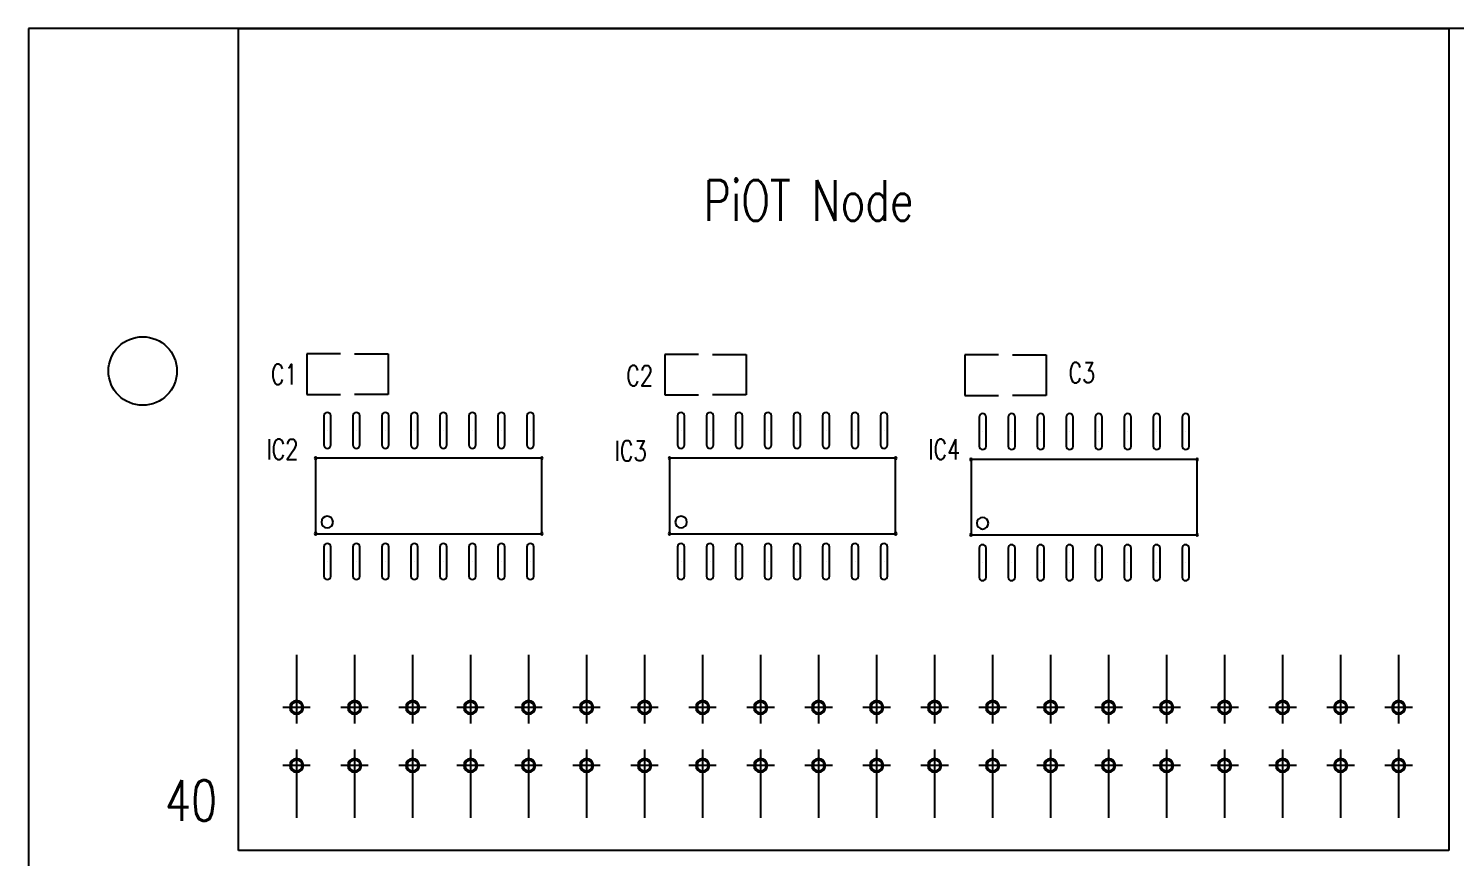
# Model space of a CAD drawing. Extents: x 0 to 110, y 0 to 70.
# Drawn here: x 0 to 62.5, y 33.7 to 70 of the extents above; entities that cross this region are included whole.
import ezdxf

# ---------------------------------------------------------------- set-up
doc = ezdxf.new("R2010")
doc.units = 0
doc.layers.get('0').update_dxf_attribs({"linetype": 'CONTINUOUS'})
for name, color, linetype in [('DRIL_SYMBOL', 254, 'CONTINUOUS'), ('PART_NAME_01', 254, 'CONTINUOUS'), ('PART_TOP_2DLINE_00', 254, 'CONTINUOUS'), ('PART_TOP_2DLINE_01', 254, 'CONTINUOUS'), ('TEXT_26', 255, 'CONTINUOUS')]:
    doc.layers.add(name, color=color, linetype=linetype)
doc.styles.add('W0$127', font='simplex', dxfattribs={"width": 0.75})
doc.styles.add('W0$254', font='simplex', dxfattribs={"width": 0.75})

msp = doc.modelspace()

# ---------------------------------------------------------------- linework, layer by layer
at = {"linetype": 'BYBLOCK'}
for p, q in [((110, 70), (0, 70)), ((0, 70), (0, 0))]:
    msp.add_line(p, q, dxfattribs=at)
for p, q in [((12.929, 53.035), (12.929, 51.765)), ((13.233, 51.765), (13.233, 53.035)), ((14.199, 53.035), (14.199, 51.765)), ((14.503, 51.765), (14.503, 53.035)), ((15.469, 53.035), (15.469, 51.765)), ((15.773, 51.765), (15.773, 53.035)), ((16.739, 53.035), (16.739, 51.765)), ((17.043, 51.765), (17.043, 53.035)), ((18.009, 53.035), (18.009, 51.765)), ((18.313, 51.765), (18.313, 53.035)), ((19.279, 53.035), (19.279, 51.765)), ((19.583, 51.765), (19.583, 53.035)), ((20.549, 53.035), (20.549, 51.765)), ((20.853, 51.765), (20.853, 53.035)), ((21.819, 53.035), (21.819, 51.765)), ((22.123, 51.765), (22.123, 53.035)), ((28.423, 53.035), (28.423, 51.765)), ((28.727, 51.765), (28.727, 53.035)), ((29.693, 53.035), (29.693, 51.765)), ((29.997, 51.765), (29.997, 53.035)), ((30.963, 53.035), (30.963, 51.765)), ((31.267, 51.765), (31.267, 53.035)), ((32.233, 53.035), (32.233, 51.765)), ((32.537, 51.765), (32.537, 53.035)), ((33.503, 53.035), (33.503, 51.765)), ((33.807, 51.765), (33.807, 53.035)), ((34.773, 53.035), (34.773, 51.765)), ((35.077, 51.765), (35.077, 53.035)), ((36.043, 53.035), (36.043, 51.765)), ((36.347, 51.765), (36.347, 53.035)), ((37.313, 53.035), (37.313, 51.765)), ((37.617, 51.765), (37.617, 53.035)), ((41.629, 52.986), (41.629, 51.716)), ((41.934, 51.716), (41.934, 52.986)), ((42.899, 52.986), (42.899, 51.716)), ((43.204, 51.716), (43.204, 52.986)), ((44.169, 52.986), (44.169, 51.716)), ((44.474, 51.716), (44.474, 52.986)), ((45.439, 52.986), (45.439, 51.716)), ((45.744, 51.716), (45.744, 52.986)), ((46.709, 52.986), (46.709, 51.716)), ((47.014, 51.716), (47.014, 52.986)), ((47.979, 52.986), (47.979, 51.716)), ((48.284, 51.716), (48.284, 52.986)), ((49.249, 52.986), (49.249, 51.716)), ((49.554, 51.716), (49.554, 52.986)), ((50.519, 52.986), (50.519, 51.716)), ((50.824, 51.716), (50.824, 52.986)), ((13.081, 52.4), (13.081, 52.4)), ((13.081, 52.4), (13.081, 52.4)), ((13.081, 52.4), (13.081, 52.4)), ((13.081, 52.4), (13.081, 52.4)), ((13.081, 52.4), (13.081, 52.4)), ((13.081, 52.4), (13.081, 52.4)), ((13.081, 52.4), (13.081, 52.4)), ((13.081, 52.4), (13.081, 52.4)), ((14.351, 52.4), (14.351, 52.4)), ((14.351, 52.4), (14.351, 52.4)), ((14.351, 52.4), (14.351, 52.4)), ((14.351, 52.4), (14.351, 52.4)), ((14.351, 52.4), (14.351, 52.4)), ((14.351, 52.4), (14.351, 52.4)), ((14.351, 52.4), (14.351, 52.4)), ((14.351, 52.4), (14.351, 52.4)), ((15.621, 52.4), (15.621, 52.4)), ((15.621, 52.4), (15.621, 52.4)), ((15.621, 52.4), (15.621, 52.4)), ((15.621, 52.4), (15.621, 52.4)), ((15.621, 52.4), (15.621, 52.4)), ((15.621, 52.4), (15.621, 52.4)), ((15.621, 52.4), (15.621, 52.4)), ((15.621, 52.4), (15.621, 52.4)), ((16.891, 52.4), (16.891, 52.4)), ((16.891, 52.4), (16.891, 52.4)), ((16.891, 52.4), (16.891, 52.4)), ((16.891, 52.4), (16.891, 52.4)), ((16.891, 52.4), (16.891, 52.4)), ((16.891, 52.4), (16.891, 52.4)), ((16.891, 52.4), (16.891, 52.4)), ((16.891, 52.4), (16.891, 52.4)), ((18.161, 52.4), (18.161, 52.4)), ((18.161, 52.4), (18.161, 52.4)), ((18.161, 52.4), (18.161, 52.4)), ((18.161, 52.4), (18.161, 52.4)), ((18.161, 52.4), (18.161, 52.4)), ((18.161, 52.4), (18.161, 52.4)), ((18.161, 52.4), (18.161, 52.4)), ((18.161, 52.4), (18.161, 52.4)), ((19.431, 52.4), (19.431, 52.4)), ((19.431, 52.4), (19.431, 52.4)), ((19.431, 52.4), (19.431, 52.4)), ((19.431, 52.4), (19.431, 52.4)), ((19.431, 52.4), (19.431, 52.4)), ((19.431, 52.4), (19.431, 52.4)), ((19.431, 52.4), (19.431, 52.4)), ((19.431, 52.4), (19.431, 52.4)), ((20.701, 52.4), (20.701, 52.4)), ((20.701, 52.4), (20.701, 52.4)), ((20.701, 52.4), (20.701, 52.4)), ((20.701, 52.4), (20.701, 52.4)), ((20.701, 52.4), (20.701, 52.4)), ((20.701, 52.4), (20.701, 52.4)), ((20.701, 52.4), (20.701, 52.4)), ((20.701, 52.4), (20.701, 52.4)), ((21.971, 52.4), (21.971, 52.4)), ((21.971, 52.4), (21.971, 52.4)), ((21.971, 52.4), (21.971, 52.4)), ((21.971, 52.4), (21.971, 52.4)), ((21.971, 52.4), (21.971, 52.4)), ((21.971, 52.4), (21.971, 52.4)), ((21.971, 52.4), (21.971, 52.4)), ((21.971, 52.4), (21.971, 52.4)), ((28.575, 52.4), (28.575, 52.4)), ((28.575, 52.4), (28.575, 52.4)), ((28.575, 52.4), (28.575, 52.4)), ((28.575, 52.4), (28.575, 52.4)), ((28.575, 52.4), (28.575, 52.4)), ((28.575, 52.4), (28.575, 52.4)), ((28.575, 52.4), (28.575, 52.4)), ((28.575, 52.4), (28.575, 52.4)), ((29.845, 52.4), (29.845, 52.4)), ((29.845, 52.4), (29.845, 52.4)), ((29.845, 52.4), (29.845, 52.4)), ((29.845, 52.4), (29.845, 52.4)), ((29.845, 52.4), (29.845, 52.4)), ((29.845, 52.4), (29.845, 52.4)), ((29.845, 52.4), (29.845, 52.4)), ((29.845, 52.4), (29.845, 52.4)), ((31.115, 52.4), (31.115, 52.4)), ((31.115, 52.4), (31.115, 52.4)), ((31.115, 52.4), (31.115, 52.4)), ((31.115, 52.4), (31.115, 52.4)), ((31.115, 52.4), (31.115, 52.4)), ((31.115, 52.4), (31.115, 52.4)), ((31.115, 52.4), (31.115, 52.4)), ((31.115, 52.4), (31.115, 52.4)), ((32.385, 52.4), (32.385, 52.4)), ((32.385, 52.4), (32.385, 52.4)), ((32.385, 52.4), (32.385, 52.4)), ((32.385, 52.4), (32.385, 52.4)), ((32.385, 52.4), (32.385, 52.4)), ((32.385, 52.4), (32.385, 52.4)), ((32.385, 52.4), (32.385, 52.4)), ((32.385, 52.4), (32.385, 52.4)), ((33.655, 52.4), (33.655, 52.4)), ((33.655, 52.4), (33.655, 52.4)), ((33.655, 52.4), (33.655, 52.4)), ((33.655, 52.4), (33.655, 52.4)), ((33.655, 52.4), (33.655, 52.4)), ((33.655, 52.4), (33.655, 52.4)), ((33.655, 52.4), (33.655, 52.4)), ((33.655, 52.4), (33.655, 52.4)), ((34.925, 52.4), (34.925, 52.4)), ((34.925, 52.4), (34.925, 52.4)), ((34.925, 52.4), (34.925, 52.4)), ((34.925, 52.4), (34.925, 52.4)), ((34.925, 52.4), (34.925, 52.4)), ((34.925, 52.4), (34.925, 52.4)), ((34.925, 52.4), (34.925, 52.4)), ((34.925, 52.4), (34.925, 52.4)), ((36.195, 52.4), (36.195, 52.4)), ((36.195, 52.4), (36.195, 52.4)), ((36.195, 52.4), (36.195, 52.4)), ((36.195, 52.4), (36.195, 52.4)), ((36.195, 52.4), (36.195, 52.4)), ((36.195, 52.4), (36.195, 52.4)), ((36.195, 52.4), (36.195, 52.4)), ((36.195, 52.4), (36.195, 52.4)), ((37.465, 52.4), (37.465, 52.4)), ((37.465, 52.4), (37.465, 52.4)), ((37.465, 52.4), (37.465, 52.4)), ((37.465, 52.4), (37.465, 52.4)), ((37.465, 52.4), (37.465, 52.4)), ((37.465, 52.4), (37.465, 52.4)), ((37.465, 52.4), (37.465, 52.4)), ((37.465, 52.4), (37.465, 52.4)), ((41.781, 52.351), (41.781, 52.351)), ((41.781, 52.351), (41.781, 52.351)), ((41.781, 52.351), (41.781, 52.351)), ((41.781, 52.351), (41.781, 52.351)), ((41.781, 52.351), (41.781, 52.351)), ((41.781, 52.351), (41.781, 52.351)), ((41.781, 52.351), (41.781, 52.351)), ((41.781, 52.351), (41.781, 52.351)), ((43.051, 52.351), (43.051, 52.351)), ((43.051, 52.351), (43.051, 52.351)), ((43.051, 52.351), (43.051, 52.351)), ((43.051, 52.351), (43.051, 52.351)), ((43.051, 52.351), (43.051, 52.351)), ((43.051, 52.351), (43.051, 52.351)), ((43.051, 52.351), (43.051, 52.351)), ((43.051, 52.351), (43.051, 52.351)), ((44.321, 52.351), (44.321, 52.351)), ((44.321, 52.351), (44.321, 52.351)), ((44.321, 52.351), (44.321, 52.351)), ((44.321, 52.351), (44.321, 52.351)), ((44.321, 52.351), (44.321, 52.351)), ((44.321, 52.351), (44.321, 52.351)), ((44.321, 52.351), (44.321, 52.351)), ((44.321, 52.351), (44.321, 52.351)), ((45.591, 52.351), (45.591, 52.351)), ((45.591, 52.351), (45.591, 52.351)), ((45.591, 52.351), (45.591, 52.351)), ((45.591, 52.351), (45.591, 52.351)), ((45.591, 52.351), (45.591, 52.351)), ((45.591, 52.351), (45.591, 52.351)), ((45.591, 52.351), (45.591, 52.351)), ((45.591, 52.351), (45.591, 52.351)), ((46.861, 52.351), (46.861, 52.351)), ((46.861, 52.351), (46.861, 52.351)), ((46.861, 52.351), (46.861, 52.351)), ((46.861, 52.351), (46.861, 52.351)), ((46.861, 52.351), (46.861, 52.351)), ((46.861, 52.351), (46.861, 52.351)), ((46.861, 52.351), (46.861, 52.351)), ((46.861, 52.351), (46.861, 52.351)), ((48.131, 52.351), (48.131, 52.351)), ((48.131, 52.351), (48.131, 52.351)), ((48.131, 52.351), (48.131, 52.351)), ((48.131, 52.351), (48.131, 52.351)), ((48.131, 52.351), (48.131, 52.351)), ((48.131, 52.351), (48.131, 52.351)), ((48.131, 52.351), (48.131, 52.351)), ((48.131, 52.351), (48.131, 52.351)), ((49.401, 52.351), (49.401, 52.351)), ((49.401, 52.351), (49.401, 52.351)), ((49.401, 52.351), (49.401, 52.351)), ((49.401, 52.351), (49.401, 52.351)), ((49.401, 52.351), (49.401, 52.351)), ((49.401, 52.351), (49.401, 52.351)), ((49.401, 52.351), (49.401, 52.351)), ((49.401, 52.351), (49.401, 52.351)), ((50.671, 52.351), (50.671, 52.351)), ((50.671, 52.351), (50.671, 52.351)), ((50.671, 52.351), (50.671, 52.351)), ((50.671, 52.351), (50.671, 52.351)), ((50.671, 52.351), (50.671, 52.351)), ((50.671, 52.351), (50.671, 52.351)), ((50.671, 52.351), (50.671, 52.351)), ((50.671, 52.351), (50.671, 52.351)), ((12.929, 47.295), (12.929, 46.025)), ((13.233, 46.025), (13.233, 47.295)), ((14.199, 47.295), (14.199, 46.025)), ((14.503, 46.025), (14.503, 47.295)), ((15.469, 47.295), (15.469, 46.025)), ((15.773, 46.025), (15.773, 47.295)), ((16.739, 47.295), (16.739, 46.025)), ((17.043, 46.025), (17.043, 47.295)), ((18.009, 47.295), (18.009, 46.025)), ((18.313, 46.025), (18.313, 47.295)), ((19.279, 47.295), (19.279, 46.025)), ((19.583, 46.025), (19.583, 47.295)), ((20.549, 47.295), (20.549, 46.025)), ((20.853, 46.025), (20.853, 47.295)), ((21.819, 47.295), (21.819, 46.025)), ((22.123, 46.025), (22.123, 47.295)), ((28.423, 47.295), (28.423, 46.025)), ((28.727, 46.025), (28.727, 47.295)), ((29.693, 47.295), (29.693, 46.025)), ((29.997, 46.025), (29.997, 47.295)), ((30.963, 47.295), (30.963, 46.025)), ((31.267, 46.025), (31.267, 47.295)), ((32.233, 47.295), (32.233, 46.025)), ((32.537, 46.025), (32.537, 47.295)), ((33.503, 47.295), (33.503, 46.025)), ((33.807, 46.025), (33.807, 47.295)), ((34.773, 47.295), (34.773, 46.025)), ((35.077, 46.025), (35.077, 47.295)), ((36.043, 47.295), (36.043, 46.025)), ((36.347, 46.025), (36.347, 47.295)), ((37.313, 47.295), (37.313, 46.025)), ((37.617, 46.025), (37.617, 47.295)), ((41.629, 47.245), (41.629, 45.975)), ((41.934, 45.975), (41.934, 47.245)), ((42.899, 47.245), (42.899, 45.975)), ((43.204, 45.975), (43.204, 47.245)), ((44.169, 47.245), (44.169, 45.975)), ((44.474, 45.975), (44.474, 47.245)), ((45.439, 47.245), (45.439, 45.975)), ((45.744, 45.975), (45.744, 47.245)), ((46.709, 47.245), (46.709, 45.975)), ((47.014, 45.975), (47.014, 47.245)), ((47.979, 47.245), (47.979, 45.975)), ((48.284, 45.975), (48.284, 47.245)), ((49.249, 47.245), (49.249, 45.975)), ((49.554, 45.975), (49.554, 47.245)), ((50.519, 47.245), (50.519, 45.975)), ((50.824, 45.975), (50.824, 47.245)), ((13.081, 46.66), (13.081, 46.66)), ((13.081, 46.66), (13.081, 46.66)), ((13.081, 46.66), (13.081, 46.66)), ((13.081, 46.66), (13.081, 46.66)), ((13.081, 46.66), (13.081, 46.66)), ((13.081, 46.66), (13.081, 46.66)), ((13.081, 46.66), (13.081, 46.66)), ((13.081, 46.66), (13.081, 46.66)), ((14.351, 46.66), (14.351, 46.66)), ((14.351, 46.66), (14.351, 46.66)), ((14.351, 46.66), (14.351, 46.66)), ((14.351, 46.66), (14.351, 46.66)), ((14.351, 46.66), (14.351, 46.66)), ((14.351, 46.66), (14.351, 46.66)), ((14.351, 46.66), (14.351, 46.66)), ((14.351, 46.66), (14.351, 46.66)), ((15.621, 46.66), (15.621, 46.66)), ((15.621, 46.66), (15.621, 46.66)), ((15.621, 46.66), (15.621, 46.66)), ((15.621, 46.66), (15.621, 46.66)), ((15.621, 46.66), (15.621, 46.66)), ((15.621, 46.66), (15.621, 46.66)), ((15.621, 46.66), (15.621, 46.66)), ((15.621, 46.66), (15.621, 46.66)), ((16.891, 46.66), (16.891, 46.66)), ((16.891, 46.66), (16.891, 46.66)), ((16.891, 46.66), (16.891, 46.66)), ((16.891, 46.66), (16.891, 46.66)), ((16.891, 46.66), (16.891, 46.66)), ((16.891, 46.66), (16.891, 46.66)), ((16.891, 46.66), (16.891, 46.66)), ((16.891, 46.66), (16.891, 46.66)), ((18.161, 46.66), (18.161, 46.66)), ((18.161, 46.66), (18.161, 46.66)), ((18.161, 46.66), (18.161, 46.66)), ((18.161, 46.66), (18.161, 46.66)), ((18.161, 46.66), (18.161, 46.66)), ((18.161, 46.66), (18.161, 46.66)), ((18.161, 46.66), (18.161, 46.66)), ((18.161, 46.66), (18.161, 46.66)), ((19.431, 46.66), (19.431, 46.66)), ((19.431, 46.66), (19.431, 46.66)), ((19.431, 46.66), (19.431, 46.66)), ((19.431, 46.66), (19.431, 46.66)), ((19.431, 46.66), (19.431, 46.66)), ((19.431, 46.66), (19.431, 46.66)), ((19.431, 46.66), (19.431, 46.66)), ((19.431, 46.66), (19.431, 46.66)), ((20.701, 46.66), (20.701, 46.66)), ((20.701, 46.66), (20.701, 46.66)), ((20.701, 46.66), (20.701, 46.66)), ((20.701, 46.66), (20.701, 46.66)), ((20.701, 46.66), (20.701, 46.66)), ((20.701, 46.66), (20.701, 46.66)), ((20.701, 46.66), (20.701, 46.66)), ((20.701, 46.66), (20.701, 46.66)), ((21.971, 46.66), (21.971, 46.66)), ((21.971, 46.66), (21.971, 46.66)), ((21.971, 46.66), (21.971, 46.66)), ((21.971, 46.66), (21.971, 46.66)), ((21.971, 46.66), (21.971, 46.66)), ((21.971, 46.66), (21.971, 46.66)), ((21.971, 46.66), (21.971, 46.66)), ((21.971, 46.66), (21.971, 46.66)), ((28.575, 46.66), (28.575, 46.66)), ((28.575, 46.66), (28.575, 46.66)), ((28.575, 46.66), (28.575, 46.66)), ((28.575, 46.66), (28.575, 46.66)), ((28.575, 46.66), (28.575, 46.66)), ((28.575, 46.66), (28.575, 46.66)), ((28.575, 46.66), (28.575, 46.66)), ((28.575, 46.66), (28.575, 46.66)), ((29.845, 46.66), (29.845, 46.66)), ((29.845, 46.66), (29.845, 46.66)), ((29.845, 46.66), (29.845, 46.66)), ((29.845, 46.66), (29.845, 46.66)), ((29.845, 46.66), (29.845, 46.66)), ((29.845, 46.66), (29.845, 46.66)), ((29.845, 46.66), (29.845, 46.66)), ((29.845, 46.66), (29.845, 46.66)), ((31.115, 46.66), (31.115, 46.66)), ((31.115, 46.66), (31.115, 46.66)), ((31.115, 46.66), (31.115, 46.66)), ((31.115, 46.66), (31.115, 46.66)), ((31.115, 46.66), (31.115, 46.66)), ((31.115, 46.66), (31.115, 46.66)), ((31.115, 46.66), (31.115, 46.66)), ((31.115, 46.66), (31.115, 46.66)), ((32.385, 46.66), (32.385, 46.66)), ((32.385, 46.66), (32.385, 46.66)), ((32.385, 46.66), (32.385, 46.66)), ((32.385, 46.66), (32.385, 46.66)), ((32.385, 46.66), (32.385, 46.66)), ((32.385, 46.66), (32.385, 46.66)), ((32.385, 46.66), (32.385, 46.66)), ((32.385, 46.66), (32.385, 46.66)), ((33.655, 46.66), (33.655, 46.66)), ((33.655, 46.66), (33.655, 46.66)), ((33.655, 46.66), (33.655, 46.66)), ((33.655, 46.66), (33.655, 46.66)), ((33.655, 46.66), (33.655, 46.66)), ((33.655, 46.66), (33.655, 46.66)), ((33.655, 46.66), (33.655, 46.66)), ((33.655, 46.66), (33.655, 46.66)), ((34.925, 46.66), (34.925, 46.66)), ((34.925, 46.66), (34.925, 46.66)), ((34.925, 46.66), (34.925, 46.66)), ((34.925, 46.66), (34.925, 46.66)), ((34.925, 46.66), (34.925, 46.66)), ((34.925, 46.66), (34.925, 46.66)), ((34.925, 46.66), (34.925, 46.66)), ((34.925, 46.66), (34.925, 46.66)), ((36.195, 46.66), (36.195, 46.66)), ((36.195, 46.66), (36.195, 46.66)), ((36.195, 46.66), (36.195, 46.66)), ((36.195, 46.66), (36.195, 46.66)), ((36.195, 46.66), (36.195, 46.66)), ((36.195, 46.66), (36.195, 46.66)), ((36.195, 46.66), (36.195, 46.66)), ((36.195, 46.66), (36.195, 46.66)), ((37.465, 46.66), (37.465, 46.66)), ((37.465, 46.66), (37.465, 46.66)), ((37.465, 46.66), (37.465, 46.66)), ((37.465, 46.66), (37.465, 46.66)), ((37.465, 46.66), (37.465, 46.66)), ((37.465, 46.66), (37.465, 46.66)), ((37.465, 46.66), (37.465, 46.66)), ((37.465, 46.66), (37.465, 46.66)), ((41.781, 46.61), (41.781, 46.61)), ((41.781, 46.61), (41.781, 46.61)), ((41.781, 46.61), (41.781, 46.61)), ((41.781, 46.61), (41.781, 46.61)), ((41.781, 46.61), (41.781, 46.61)), ((41.781, 46.61), (41.781, 46.61)), ((41.781, 46.61), (41.781, 46.61)), ((41.781, 46.61), (41.781, 46.61)), ((43.051, 46.61), (43.051, 46.61)), ((43.051, 46.61), (43.051, 46.61)), ((43.051, 46.61), (43.051, 46.61)), ((43.051, 46.61), (43.051, 46.61)), ((43.051, 46.61), (43.051, 46.61)), ((43.051, 46.61), (43.051, 46.61)), ((43.051, 46.61), (43.051, 46.61)), ((43.051, 46.61), (43.051, 46.61)), ((44.321, 46.61), (44.321, 46.61)), ((44.321, 46.61), (44.321, 46.61)), ((44.321, 46.61), (44.321, 46.61)), ((44.321, 46.61), (44.321, 46.61)), ((44.321, 46.61), (44.321, 46.61)), ((44.321, 46.61), (44.321, 46.61)), ((44.321, 46.61), (44.321, 46.61)), ((44.321, 46.61), (44.321, 46.61)), ((45.591, 46.61), (45.591, 46.61)), ((45.591, 46.61), (45.591, 46.61)), ((45.591, 46.61), (45.591, 46.61)), ((45.591, 46.61), (45.591, 46.61)), ((45.591, 46.61), (45.591, 46.61)), ((45.591, 46.61), (45.591, 46.61)), ((45.591, 46.61), (45.591, 46.61)), ((45.591, 46.61), (45.591, 46.61)), ((46.861, 46.61), (46.861, 46.61)), ((46.861, 46.61), (46.861, 46.61)), ((46.861, 46.61), (46.861, 46.61)), ((46.861, 46.61), (46.861, 46.61)), ((46.861, 46.61), (46.861, 46.61)), ((46.861, 46.61), (46.861, 46.61)), ((46.861, 46.61), (46.861, 46.61)), ((46.861, 46.61), (46.861, 46.61)), ((48.131, 46.61), (48.131, 46.61)), ((48.131, 46.61), (48.131, 46.61)), ((48.131, 46.61), (48.131, 46.61)), ((48.131, 46.61), (48.131, 46.61)), ((48.131, 46.61), (48.131, 46.61)), ((48.131, 46.61), (48.131, 46.61)), ((48.131, 46.61), (48.131, 46.61)), ((48.131, 46.61), (48.131, 46.61)), ((49.401, 46.61), (49.401, 46.61)), ((49.401, 46.61), (49.401, 46.61)), ((49.401, 46.61), (49.401, 46.61)), ((49.401, 46.61), (49.401, 46.61)), ((49.401, 46.61), (49.401, 46.61)), ((49.401, 46.61), (49.401, 46.61)), ((49.401, 46.61), (49.401, 46.61)), ((49.401, 46.61), (49.401, 46.61)), ((50.671, 46.61), (50.671, 46.61)), ((50.671, 46.61), (50.671, 46.61)), ((50.671, 46.61), (50.671, 46.61)), ((50.671, 46.61), (50.671, 46.61)), ((50.671, 46.61), (50.671, 46.61)), ((50.671, 46.61), (50.671, 46.61)), ((50.671, 46.61), (50.671, 46.61)), ((50.671, 46.61), (50.671, 46.61)), ((11.74, 42.57), (11.74, 39.57)), ((14.28, 42.57), (14.28, 39.57)), ((16.82, 42.57), (16.82, 39.57)), ((19.36, 42.57), (19.36, 39.57)), ((21.9, 42.57), (21.9, 39.57)), ((24.44, 42.57), (24.44, 39.57)), ((26.98, 42.57), (26.98, 39.57)), ((29.52, 42.57), (29.52, 39.57)), ((32.06, 42.57), (32.06, 39.57)), ((34.6, 42.57), (34.6, 39.57)), ((37.14, 42.57), (37.14, 39.57)), ((39.68, 42.57), (39.68, 39.57)), ((42.22, 42.57), (42.22, 39.57)), ((44.76, 42.57), (44.76, 39.57)), ((47.3, 42.57), (47.3, 39.57)), ((49.84, 42.57), (49.84, 39.57)), ((52.38, 42.57), (52.38, 39.57)), ((54.92, 42.57), (54.92, 39.57)), ((57.46, 42.57), (57.46, 39.57)), ((60, 42.57), (60, 39.57)), ((12.34, 40.27), (11.14, 40.27)), ((14.88, 40.27), (13.68, 40.27)), ((17.42, 40.27), (16.22, 40.27)), ((19.96, 40.27), (18.76, 40.27)), ((22.5, 40.27), (21.3, 40.27)), ((25.04, 40.27), (23.84, 40.27)), ((27.58, 40.27), (26.38, 40.27)), ((30.12, 40.27), (28.92, 40.27)), ((32.66, 40.27), (31.46, 40.27)), ((35.2, 40.27), (34, 40.27)), ((37.74, 40.27), (36.54, 40.27)), ((40.28, 40.27), (39.08, 40.27)), ((42.82, 40.27), (41.62, 40.27)), ((45.36, 40.27), (44.16, 40.27)), ((47.9, 40.27), (46.7, 40.27)), ((50.44, 40.27), (49.24, 40.27)), ((52.98, 40.27), (51.78, 40.27)), ((55.52, 40.27), (54.32, 40.27)), ((58.06, 40.27), (56.86, 40.27)), ((60.6, 40.27), (59.4, 40.27)), ((11.74, 38.43), (11.74, 35.43)), ((14.28, 38.43), (14.28, 35.43)), ((16.82, 38.43), (16.82, 35.43)), ((19.36, 38.43), (19.36, 35.43)), ((21.9, 38.43), (21.9, 35.43)), ((24.44, 38.43), (24.44, 35.43)), ((26.98, 38.43), (26.98, 35.43)), ((29.52, 38.43), (29.52, 35.43)), ((32.06, 38.43), (32.06, 35.43)), ((34.6, 38.43), (34.6, 35.43)), ((37.14, 38.43), (37.14, 35.43)), ((39.68, 38.43), (39.68, 35.43)), ((42.22, 38.43), (42.22, 35.43)), ((44.76, 38.43), (44.76, 35.43)), ((47.3, 38.43), (47.3, 35.43)), ((49.84, 38.43), (49.84, 35.43)), ((52.38, 38.43), (52.38, 35.43)), ((54.92, 38.43), (54.92, 35.43)), ((57.46, 38.43), (57.46, 35.43)), ((60, 38.43), (60, 35.43)), ((12.34, 37.73), (11.14, 37.73)), ((14.88, 37.73), (13.68, 37.73)), ((17.42, 37.73), (16.22, 37.73)), ((19.96, 37.73), (18.76, 37.73)), ((22.5, 37.73), (21.3, 37.73)), ((25.04, 37.73), (23.84, 37.73)), ((27.58, 37.73), (26.38, 37.73)), ((30.12, 37.73), (28.92, 37.73)), ((32.66, 37.73), (31.46, 37.73)), ((35.2, 37.73), (34, 37.73)), ((37.74, 37.73), (36.54, 37.73)), ((40.28, 37.73), (39.08, 37.73)), ((42.82, 37.73), (41.62, 37.73)), ((45.36, 37.73), (44.16, 37.73)), ((47.9, 37.73), (46.7, 37.73)), ((50.44, 37.73), (49.24, 37.73)), ((52.98, 37.73), (51.78, 37.73)), ((55.52, 37.73), (54.32, 37.73)), ((58.06, 37.73), (56.86, 37.73)), ((60.6, 37.73), (59.4, 37.73))]:
    msp.add_line(p, q)
msp.add_circle((5, 55), 1.5, dxfattribs=at)
for centre, radius, start, end in [((13.081, 53.035), 0.152, 0, 180), ((14.351, 53.035), 0.152, 0, 180), ((15.621, 53.035), 0.152, 0, 180), ((16.891, 53.035), 0.152, 0, 180), ((18.161, 53.035), 0.152, 0, 180), ((19.431, 53.035), 0.152, 0, 180), ((20.701, 53.035), 0.152, 0, 180), ((21.971, 53.035), 0.152, 0, 180), ((28.575, 53.035), 0.152, 0, 180), ((29.845, 53.035), 0.152, 0, 180), ((31.115, 53.035), 0.152, 0, 180), ((32.385, 53.035), 0.152, 0, 180), ((33.655, 53.035), 0.152, 0, 180), ((34.925, 53.035), 0.152, 0, 180), ((36.195, 53.035), 0.152, 0, 180), ((37.465, 53.035), 0.152, 0, 180), ((41.781, 52.986), 0.152, 0, 180), ((43.051, 52.986), 0.152, 0, 180), ((44.321, 52.986), 0.152, 0, 180), ((45.591, 52.986), 0.152, 0, 180), ((46.861, 52.986), 0.152, 0, 180), ((48.131, 52.986), 0.152, 0, 180), ((49.401, 52.986), 0.152, 0, 180), ((50.671, 52.986), 0.152, 0, 180), ((13.081, 51.765), 0.152, 180, 0), ((14.351, 51.765), 0.152, 180, 0), ((15.621, 51.765), 0.152, 180, 0), ((16.891, 51.765), 0.152, 180, 0), ((18.161, 51.765), 0.152, 180, 0), ((19.431, 51.765), 0.152, 180, 0), ((20.701, 51.765), 0.152, 180, 0), ((21.971, 51.765), 0.152, 180, 0), ((28.575, 51.765), 0.152, 180, 0), ((29.845, 51.765), 0.152, 180, 0), ((31.115, 51.765), 0.152, 180, 0), ((32.385, 51.765), 0.152, 180, 0), ((33.655, 51.765), 0.152, 180, 0), ((34.925, 51.765), 0.152, 180, 0), ((36.195, 51.765), 0.152, 180, 0), ((37.465, 51.765), 0.152, 180, 0), ((41.781, 51.716), 0.152, 180, 0), ((43.051, 51.716), 0.152, 180, 0), ((44.321, 51.716), 0.152, 180, 0), ((45.591, 51.716), 0.152, 180, 0), ((46.861, 51.716), 0.152, 180, 0), ((48.131, 51.716), 0.152, 180, 0), ((49.401, 51.716), 0.152, 180, 0), ((50.671, 51.716), 0.152, 180, 0), ((12.573, 51.181), 0.0444, 0, 180), ((12.573, 51.181), 0.0444, 180, 0), ((22.479, 51.181), 0.0445, 0, 180), ((22.479, 51.181), 0.0445, 180, 0), ((28.067, 51.181), 0.0445, 0, 180), ((28.067, 51.181), 0.0445, 180, 0), ((37.973, 51.181), 0.0444, 0, 180), ((37.973, 51.181), 0.0444, 180, 0), ((41.273, 51.131), 0.0444, 0, 180), ((41.273, 51.131), 0.0444, 180, 0), ((51.179, 51.131), 0.0444, 0, 180), ((51.179, 51.131), 0.0444, 180, 0), ((12.573, 47.879), 0.0444, 0, 180), ((12.573, 47.879), 0.0444, 180, 0), ((22.479, 47.879), 0.0445, 0, 180), ((22.479, 47.879), 0.0445, 180, 0), ((28.067, 47.879), 0.0445, 0, 180), ((28.067, 47.879), 0.0445, 180, 0), ((37.973, 47.879), 0.0444, 0, 180), ((37.973, 47.879), 0.0444, 180, 0), ((41.273, 47.829), 0.0444, 0, 180), ((41.273, 47.829), 0.0444, 180, 0), ((51.179, 47.829), 0.0444, 0, 180), ((51.179, 47.829), 0.0444, 180, 0), ((13.081, 47.295), 0.152, 0, 180), ((14.351, 47.295), 0.152, 0, 180), ((15.621, 47.295), 0.152, 0, 180), ((16.891, 47.295), 0.152, 0, 180), ((18.161, 47.295), 0.152, 0, 180), ((19.431, 47.295), 0.152, 0, 180), ((20.701, 47.295), 0.152, 0, 180), ((21.971, 47.295), 0.152, 0, 180), ((28.575, 47.295), 0.152, 0, 180), ((29.845, 47.295), 0.152, 0, 180), ((31.115, 47.295), 0.152, 0, 180), ((32.385, 47.295), 0.152, 0, 180), ((33.655, 47.295), 0.152, 0, 180), ((34.925, 47.295), 0.152, 0, 180), ((36.195, 47.295), 0.152, 0, 180), ((37.465, 47.295), 0.152, 0, 180), ((41.781, 47.245), 0.152, 0, 180), ((43.051, 47.245), 0.152, 0, 180), ((44.321, 47.245), 0.152, 0, 180), ((45.591, 47.245), 0.152, 0, 180), ((46.861, 47.245), 0.152, 0, 180), ((48.131, 47.245), 0.152, 0, 180), ((49.401, 47.245), 0.152, 0, 180), ((50.671, 47.245), 0.152, 0, 180), ((13.081, 46.025), 0.152, 180, 0), ((14.351, 46.025), 0.152, 180, 0), ((15.621, 46.025), 0.152, 180, 0), ((16.891, 46.025), 0.152, 180, 0), ((18.161, 46.025), 0.152, 180, 0), ((19.431, 46.025), 0.152, 180, 0), ((20.701, 46.025), 0.152, 180, 0), ((21.971, 46.025), 0.152, 180, 0), ((28.575, 46.025), 0.152, 180, 0), ((29.845, 46.025), 0.152, 180, 0), ((31.115, 46.025), 0.152, 180, 0), ((32.385, 46.025), 0.152, 180, 0), ((33.655, 46.025), 0.152, 180, 0), ((34.925, 46.025), 0.152, 180, 0), ((36.195, 46.025), 0.152, 180, 0), ((37.465, 46.025), 0.152, 180, 0), ((41.781, 45.975), 0.152, 180, 0), ((43.051, 45.975), 0.152, 180, 0), ((44.321, 45.975), 0.152, 180, 0), ((45.591, 45.975), 0.152, 180, 0), ((46.861, 45.975), 0.152, 180, 0), ((48.131, 45.975), 0.152, 180, 0), ((49.401, 45.975), 0.152, 180, 0), ((50.671, 45.975), 0.152, 180, 0), ((11.74, 40.27), 0.3, 90, 270), ((11.74, 40.27), 0.242, 0, 180), ((11.74, 40.27), 0.242, 0, 180), ((11.74, 40.27), 0.242, 180, 0), ((11.74, 40.27), 0.242, 180, 0), ((11.74, 40.27), 0.3, 270, 90), ((14.28, 40.27), 0.3, 90, 270), ((14.28, 40.27), 0.242, 0, 180), ((14.28, 40.27), 0.242, 0, 180), ((14.28, 40.27), 0.242, 180, 0), ((14.28, 40.27), 0.242, 180, 0), ((14.28, 40.27), 0.3, 270, 90), ((16.82, 40.27), 0.3, 90, 270), ((16.82, 40.27), 0.242, 0, 180), ((16.82, 40.27), 0.242, 0, 180), ((16.82, 40.27), 0.242, 180, 0), ((16.82, 40.27), 0.242, 180, 0), ((16.82, 40.27), 0.3, 270, 90), ((19.36, 40.27), 0.3, 90, 270), ((19.36, 40.27), 0.242, 0, 180), ((19.36, 40.27), 0.242, 0, 180), ((19.36, 40.27), 0.242, 180, 0), ((19.36, 40.27), 0.242, 180, 0), ((19.36, 40.27), 0.3, 270, 90), ((21.9, 40.27), 0.3, 90, 270), ((21.9, 40.27), 0.242, 0, 180), ((21.9, 40.27), 0.242, 0, 180), ((21.9, 40.27), 0.242, 180, 0), ((21.9, 40.27), 0.242, 180, 0), ((21.9, 40.27), 0.3, 270, 90), ((24.44, 40.27), 0.3, 90, 270), ((24.44, 40.27), 0.242, 0, 180), ((24.44, 40.27), 0.242, 0, 180), ((24.44, 40.27), 0.242, 180, 0), ((24.44, 40.27), 0.242, 180, 0), ((24.44, 40.27), 0.3, 270, 90), ((26.98, 40.27), 0.3, 90, 270), ((26.98, 40.27), 0.242, 0, 180), ((26.98, 40.27), 0.242, 0, 180), ((26.98, 40.27), 0.242, 180, 0), ((26.98, 40.27), 0.242, 180, 0), ((26.98, 40.27), 0.3, 270, 90), ((29.52, 40.27), 0.3, 90, 270), ((29.52, 40.27), 0.242, 0, 180), ((29.52, 40.27), 0.242, 0, 180), ((29.52, 40.27), 0.242, 180, 0), ((29.52, 40.27), 0.242, 180, 0), ((29.52, 40.27), 0.3, 270, 90), ((32.06, 40.27), 0.3, 90, 270), ((32.06, 40.27), 0.242, 0, 180), ((32.06, 40.27), 0.242, 0, 180), ((32.06, 40.27), 0.242, 180, 0), ((32.06, 40.27), 0.242, 180, 0), ((32.06, 40.27), 0.3, 270, 90), ((34.6, 40.27), 0.3, 90, 270), ((34.6, 40.27), 0.242, 0, 180), ((34.6, 40.27), 0.242, 0, 180), ((34.6, 40.27), 0.242, 180, 0), ((34.6, 40.27), 0.242, 180, 0), ((34.6, 40.27), 0.3, 270, 90), ((37.14, 40.27), 0.3, 90, 270), ((37.14, 40.27), 0.242, 0, 180), ((37.14, 40.27), 0.242, 0, 180), ((37.14, 40.27), 0.242, 180, 0), ((37.14, 40.27), 0.242, 180, 0), ((37.14, 40.27), 0.3, 270, 90), ((39.68, 40.27), 0.3, 90, 270), ((39.68, 40.27), 0.242, 0, 180), ((39.68, 40.27), 0.242, 0, 180), ((39.68, 40.27), 0.242, 180, 0), ((39.68, 40.27), 0.242, 180, 0), ((39.68, 40.27), 0.3, 270, 90), ((42.22, 40.27), 0.3, 90, 270), ((42.22, 40.27), 0.242, 0, 180), ((42.22, 40.27), 0.242, 0, 180), ((42.22, 40.27), 0.242, 180, 0), ((42.22, 40.27), 0.242, 180, 0), ((42.22, 40.27), 0.3, 270, 90), ((44.76, 40.27), 0.3, 90, 270), ((44.76, 40.27), 0.242, 0, 180), ((44.76, 40.27), 0.242, 0, 180), ((44.76, 40.27), 0.242, 180, 0), ((44.76, 40.27), 0.242, 180, 0), ((44.76, 40.27), 0.3, 270, 90), ((47.3, 40.27), 0.3, 90, 270), ((47.3, 40.27), 0.242, 0, 180), ((47.3, 40.27), 0.242, 0, 180), ((47.3, 40.27), 0.242, 180, 0), ((47.3, 40.27), 0.242, 180, 0), ((47.3, 40.27), 0.3, 270, 90), ((49.84, 40.27), 0.3, 90, 270), ((49.84, 40.27), 0.242, 0, 180), ((49.84, 40.27), 0.242, 0, 180), ((49.84, 40.27), 0.242, 180, 0), ((49.84, 40.27), 0.242, 180, 0), ((49.84, 40.27), 0.3, 270, 90), ((52.38, 40.27), 0.3, 90, 270), ((52.38, 40.27), 0.242, 0, 180), ((52.38, 40.27), 0.242, 0, 180), ((52.38, 40.27), 0.242, 180, 0), ((52.38, 40.27), 0.242, 180, 0), ((52.38, 40.27), 0.3, 270, 90), ((54.92, 40.27), 0.3, 90, 270), ((54.92, 40.27), 0.242, 0, 180), ((54.92, 40.27), 0.242, 0, 180), ((54.92, 40.27), 0.242, 180, 0), ((54.92, 40.27), 0.242, 180, 0), ((54.92, 40.27), 0.3, 270, 90), ((57.46, 40.27), 0.3, 90, 270), ((57.46, 40.27), 0.242, 0, 180), ((57.46, 40.27), 0.242, 0, 180), ((57.46, 40.27), 0.242, 180, 0), ((57.46, 40.27), 0.242, 180, 0), ((57.46, 40.27), 0.3, 270, 90), ((60, 40.27), 0.3, 90, 270), ((60, 40.27), 0.242, 0, 180), ((60, 40.27), 0.242, 0, 180), ((60, 40.27), 0.242, 180, 0), ((60, 40.27), 0.242, 180, 0), ((60, 40.27), 0.3, 270, 90), ((11.74, 37.73), 0.3, 90, 270), ((11.74, 37.73), 0.242, 0, 180), ((11.74, 37.73), 0.242, 0, 180), ((11.74, 37.73), 0.242, 180, 0), ((11.74, 37.73), 0.242, 180, 0), ((11.74, 37.73), 0.3, 270, 90), ((14.28, 37.73), 0.3, 90, 270), ((14.28, 37.73), 0.242, 0, 180), ((14.28, 37.73), 0.242, 0, 180), ((14.28, 37.73), 0.242, 180, 0), ((14.28, 37.73), 0.242, 180, 0), ((14.28, 37.73), 0.3, 270, 90), ((16.82, 37.73), 0.3, 90, 270), ((16.82, 37.73), 0.242, 0, 180), ((16.82, 37.73), 0.242, 0, 180), ((16.82, 37.73), 0.242, 180, 0), ((16.82, 37.73), 0.242, 180, 0), ((16.82, 37.73), 0.3, 270, 90), ((19.36, 37.73), 0.3, 90, 270), ((19.36, 37.73), 0.242, 0, 180), ((19.36, 37.73), 0.242, 0, 180), ((19.36, 37.73), 0.242, 180, 0), ((19.36, 37.73), 0.242, 180, 0), ((19.36, 37.73), 0.3, 270, 90), ((21.9, 37.73), 0.3, 90, 270), ((21.9, 37.73), 0.242, 0, 180), ((21.9, 37.73), 0.242, 0, 180), ((21.9, 37.73), 0.242, 180, 0), ((21.9, 37.73), 0.242, 180, 0), ((21.9, 37.73), 0.3, 270, 90), ((24.44, 37.73), 0.3, 90, 270), ((24.44, 37.73), 0.242, 0, 180), ((24.44, 37.73), 0.242, 0, 180), ((24.44, 37.73), 0.242, 180, 0), ((24.44, 37.73), 0.242, 180, 0), ((24.44, 37.73), 0.3, 270, 90), ((26.98, 37.73), 0.3, 90, 270), ((26.98, 37.73), 0.242, 0, 180), ((26.98, 37.73), 0.242, 0, 180), ((26.98, 37.73), 0.242, 180, 0), ((26.98, 37.73), 0.242, 180, 0), ((26.98, 37.73), 0.3, 270, 90), ((29.52, 37.73), 0.3, 90, 270), ((29.52, 37.73), 0.242, 0, 180), ((29.52, 37.73), 0.242, 0, 180), ((29.52, 37.73), 0.242, 180, 0), ((29.52, 37.73), 0.242, 180, 0), ((29.52, 37.73), 0.3, 270, 90), ((32.06, 37.73), 0.3, 90, 270), ((32.06, 37.73), 0.242, 0, 180), ((32.06, 37.73), 0.242, 0, 180), ((32.06, 37.73), 0.242, 180, 0), ((32.06, 37.73), 0.242, 180, 0), ((32.06, 37.73), 0.3, 270, 90), ((34.6, 37.73), 0.3, 90, 270), ((34.6, 37.73), 0.242, 0, 180), ((34.6, 37.73), 0.242, 0, 180), ((34.6, 37.73), 0.242, 180, 0), ((34.6, 37.73), 0.242, 180, 0), ((34.6, 37.73), 0.3, 270, 90), ((37.14, 37.73), 0.3, 90, 270), ((37.14, 37.73), 0.242, 0, 180), ((37.14, 37.73), 0.242, 0, 180), ((37.14, 37.73), 0.242, 180, 0), ((37.14, 37.73), 0.242, 180, 0), ((37.14, 37.73), 0.3, 270, 90), ((39.68, 37.73), 0.3, 90, 270), ((39.68, 37.73), 0.242, 0, 180), ((39.68, 37.73), 0.242, 0, 180), ((39.68, 37.73), 0.242, 180, 0), ((39.68, 37.73), 0.242, 180, 0), ((39.68, 37.73), 0.3, 270, 90), ((42.22, 37.73), 0.3, 90, 270), ((42.22, 37.73), 0.242, 0, 180), ((42.22, 37.73), 0.242, 0, 180), ((42.22, 37.73), 0.242, 180, 0), ((42.22, 37.73), 0.242, 180, 0), ((42.22, 37.73), 0.3, 270, 90), ((44.76, 37.73), 0.3, 90, 270), ((44.76, 37.73), 0.242, 0, 180), ((44.76, 37.73), 0.242, 0, 180), ((44.76, 37.73), 0.242, 180, 0), ((44.76, 37.73), 0.242, 180, 0), ((44.76, 37.73), 0.3, 270, 90), ((47.3, 37.73), 0.3, 90, 270), ((47.3, 37.73), 0.242, 0, 180), ((47.3, 37.73), 0.242, 0, 180), ((47.3, 37.73), 0.242, 180, 0), ((47.3, 37.73), 0.242, 180, 0), ((47.3, 37.73), 0.3, 270, 90), ((49.84, 37.73), 0.3, 90, 270), ((49.84, 37.73), 0.242, 0, 180), ((49.84, 37.73), 0.242, 0, 180), ((49.84, 37.73), 0.242, 180, 0), ((49.84, 37.73), 0.242, 180, 0), ((49.84, 37.73), 0.3, 270, 90), ((52.38, 37.73), 0.3, 90, 270), ((52.38, 37.73), 0.242, 0, 180), ((52.38, 37.73), 0.242, 0, 180), ((52.38, 37.73), 0.242, 180, 0), ((52.38, 37.73), 0.242, 180, 0), ((52.38, 37.73), 0.3, 270, 90), ((54.92, 37.73), 0.3, 90, 270), ((54.92, 37.73), 0.242, 0, 180), ((54.92, 37.73), 0.242, 0, 180), ((54.92, 37.73), 0.242, 180, 0), ((54.92, 37.73), 0.242, 180, 0), ((54.92, 37.73), 0.3, 270, 90), ((57.46, 37.73), 0.3, 90, 270), ((57.46, 37.73), 0.242, 0, 180), ((57.46, 37.73), 0.242, 0, 180), ((57.46, 37.73), 0.242, 180, 0), ((57.46, 37.73), 0.242, 180, 0), ((57.46, 37.73), 0.3, 270, 90), ((60, 37.73), 0.3, 90, 270), ((60, 37.73), 0.242, 0, 180), ((60, 37.73), 0.242, 0, 180), ((60, 37.73), 0.242, 180, 0), ((60, 37.73), 0.242, 180, 0), ((60, 37.73), 0.3, 270, 90)]:
    msp.add_arc(centre, radius, start, end)
at = {"layer": 'DRIL_SYMBOL'}
for p, q in [((11.994, 40.27), (11.486, 40.27)), ((11.994, 40.27), (11.486, 40.27)), ((11.74, 40.524), (11.74, 40.016)), ((11.74, 40.524), (11.74, 40.016)), ((14.534, 40.27), (14.026, 40.27)), ((14.534, 40.27), (14.026, 40.27)), ((14.28, 40.524), (14.28, 40.016)), ((14.28, 40.524), (14.28, 40.016)), ((17.074, 40.27), (16.566, 40.27)), ((17.074, 40.27), (16.566, 40.27)), ((16.82, 40.524), (16.82, 40.016)), ((16.82, 40.524), (16.82, 40.016)), ((19.614, 40.27), (19.106, 40.27)), ((19.614, 40.27), (19.106, 40.27)), ((19.36, 40.524), (19.36, 40.016)), ((19.36, 40.524), (19.36, 40.016)), ((22.154, 40.27), (21.646, 40.27)), ((22.154, 40.27), (21.646, 40.27)), ((21.9, 40.524), (21.9, 40.016)), ((21.9, 40.524), (21.9, 40.016)), ((24.694, 40.27), (24.186, 40.27)), ((24.694, 40.27), (24.186, 40.27)), ((24.44, 40.524), (24.44, 40.016)), ((24.44, 40.524), (24.44, 40.016)), ((27.234, 40.27), (26.726, 40.27)), ((27.234, 40.27), (26.726, 40.27)), ((26.98, 40.524), (26.98, 40.016)), ((26.98, 40.524), (26.98, 40.016)), ((29.774, 40.27), (29.266, 40.27)), ((29.774, 40.27), (29.266, 40.27)), ((29.52, 40.524), (29.52, 40.016)), ((29.52, 40.524), (29.52, 40.016)), ((32.314, 40.27), (31.806, 40.27)), ((32.314, 40.27), (31.806, 40.27)), ((32.06, 40.524), (32.06, 40.016)), ((32.06, 40.524), (32.06, 40.016)), ((34.854, 40.27), (34.346, 40.27)), ((34.854, 40.27), (34.346, 40.27)), ((34.6, 40.524), (34.6, 40.016)), ((34.6, 40.524), (34.6, 40.016)), ((37.394, 40.27), (36.886, 40.27)), ((37.394, 40.27), (36.886, 40.27)), ((37.14, 40.524), (37.14, 40.016)), ((37.14, 40.524), (37.14, 40.016)), ((39.934, 40.27), (39.426, 40.27)), ((39.934, 40.27), (39.426, 40.27)), ((39.68, 40.524), (39.68, 40.016)), ((39.68, 40.524), (39.68, 40.016)), ((42.474, 40.27), (41.966, 40.27)), ((42.474, 40.27), (41.966, 40.27)), ((42.22, 40.524), (42.22, 40.016)), ((42.22, 40.524), (42.22, 40.016)), ((45.014, 40.27), (44.506, 40.27)), ((45.014, 40.27), (44.506, 40.27)), ((44.76, 40.524), (44.76, 40.016)), ((44.76, 40.524), (44.76, 40.016)), ((47.554, 40.27), (47.046, 40.27)), ((47.554, 40.27), (47.046, 40.27)), ((47.3, 40.524), (47.3, 40.016)), ((47.3, 40.524), (47.3, 40.016)), ((50.094, 40.27), (49.586, 40.27)), ((50.094, 40.27), (49.586, 40.27)), ((49.84, 40.524), (49.84, 40.016)), ((49.84, 40.524), (49.84, 40.016)), ((52.634, 40.27), (52.126, 40.27)), ((52.634, 40.27), (52.126, 40.27)), ((52.38, 40.524), (52.38, 40.016)), ((52.38, 40.524), (52.38, 40.016)), ((55.174, 40.27), (54.666, 40.27)), ((55.174, 40.27), (54.666, 40.27)), ((54.92, 40.524), (54.92, 40.016)), ((54.92, 40.524), (54.92, 40.016)), ((57.714, 40.27), (57.206, 40.27)), ((57.714, 40.27), (57.206, 40.27)), ((57.46, 40.524), (57.46, 40.016)), ((57.46, 40.524), (57.46, 40.016)), ((60.254, 40.27), (59.746, 40.27)), ((60.254, 40.27), (59.746, 40.27)), ((60, 40.524), (60, 40.016)), ((60, 40.524), (60, 40.016)), ((11.994, 37.73), (11.486, 37.73)), ((11.994, 37.73), (11.486, 37.73)), ((11.74, 37.984), (11.74, 37.476)), ((11.74, 37.984), (11.74, 37.476)), ((14.534, 37.73), (14.026, 37.73)), ((14.534, 37.73), (14.026, 37.73)), ((14.28, 37.984), (14.28, 37.476)), ((14.28, 37.984), (14.28, 37.476)), ((17.074, 37.73), (16.566, 37.73)), ((17.074, 37.73), (16.566, 37.73)), ((16.82, 37.984), (16.82, 37.476)), ((16.82, 37.984), (16.82, 37.476)), ((19.614, 37.73), (19.106, 37.73)), ((19.614, 37.73), (19.106, 37.73)), ((19.36, 37.984), (19.36, 37.476)), ((19.36, 37.984), (19.36, 37.476)), ((22.154, 37.73), (21.646, 37.73)), ((22.154, 37.73), (21.646, 37.73)), ((21.9, 37.984), (21.9, 37.476)), ((21.9, 37.984), (21.9, 37.476)), ((24.694, 37.73), (24.186, 37.73)), ((24.694, 37.73), (24.186, 37.73)), ((24.44, 37.984), (24.44, 37.476)), ((24.44, 37.984), (24.44, 37.476)), ((27.234, 37.73), (26.726, 37.73)), ((27.234, 37.73), (26.726, 37.73)), ((26.98, 37.984), (26.98, 37.476)), ((26.98, 37.984), (26.98, 37.476)), ((29.774, 37.73), (29.266, 37.73)), ((29.774, 37.73), (29.266, 37.73)), ((29.52, 37.984), (29.52, 37.476)), ((29.52, 37.984), (29.52, 37.476)), ((32.314, 37.73), (31.806, 37.73)), ((32.314, 37.73), (31.806, 37.73)), ((32.06, 37.984), (32.06, 37.476)), ((32.06, 37.984), (32.06, 37.476)), ((34.854, 37.73), (34.346, 37.73)), ((34.854, 37.73), (34.346, 37.73)), ((34.6, 37.984), (34.6, 37.476)), ((34.6, 37.984), (34.6, 37.476)), ((37.394, 37.73), (36.886, 37.73)), ((37.394, 37.73), (36.886, 37.73)), ((37.14, 37.984), (37.14, 37.476)), ((37.14, 37.984), (37.14, 37.476)), ((39.934, 37.73), (39.426, 37.73)), ((39.934, 37.73), (39.426, 37.73)), ((39.68, 37.984), (39.68, 37.476)), ((39.68, 37.984), (39.68, 37.476)), ((42.474, 37.73), (41.966, 37.73)), ((42.474, 37.73), (41.966, 37.73)), ((42.22, 37.984), (42.22, 37.476)), ((42.22, 37.984), (42.22, 37.476)), ((45.014, 37.73), (44.506, 37.73)), ((45.014, 37.73), (44.506, 37.73)), ((44.76, 37.984), (44.76, 37.476)), ((44.76, 37.984), (44.76, 37.476)), ((47.554, 37.73), (47.046, 37.73)), ((47.554, 37.73), (47.046, 37.73)), ((47.3, 37.984), (47.3, 37.476)), ((47.3, 37.984), (47.3, 37.476)), ((50.094, 37.73), (49.586, 37.73)), ((50.094, 37.73), (49.586, 37.73)), ((49.84, 37.984), (49.84, 37.476)), ((49.84, 37.984), (49.84, 37.476)), ((52.634, 37.73), (52.126, 37.73)), ((52.634, 37.73), (52.126, 37.73)), ((52.38, 37.984), (52.38, 37.476)), ((52.38, 37.984), (52.38, 37.476)), ((55.174, 37.73), (54.666, 37.73)), ((55.174, 37.73), (54.666, 37.73)), ((54.92, 37.984), (54.92, 37.476)), ((54.92, 37.984), (54.92, 37.476)), ((57.714, 37.73), (57.206, 37.73)), ((57.714, 37.73), (57.206, 37.73)), ((57.46, 37.984), (57.46, 37.476)), ((57.46, 37.984), (57.46, 37.476)), ((60.254, 37.73), (59.746, 37.73)), ((60.254, 37.73), (59.746, 37.73)), ((60, 37.984), (60, 37.476)), ((60, 37.984), (60, 37.476))]:
    msp.add_line(p, q, dxfattribs=at)
at = {"layer": 'PART_TOP_2DLINE_00'}
for p, q in [((9.2, 34), (9.2, 70)), ((9.2, 70), (62.2, 70)), ((62.2, 70), (62.2, 34)), ((13.665, 55.753), (12.192, 55.753)), ((12.192, 55.753), (12.192, 53.975)), ((14.275, 55.753), (15.748, 55.753)), ((15.748, 55.753), (15.748, 53.975)), ((29.343, 55.731), (27.869, 55.731)), ((27.869, 55.731), (27.869, 53.953)), ((29.952, 55.731), (31.425, 55.731)), ((31.425, 55.731), (31.425, 53.953)), ((42.478, 55.707), (41.005, 55.707)), ((41.005, 55.707), (41.005, 53.929)), ((43.087, 55.707), (44.561, 55.707)), ((44.561, 55.707), (44.561, 53.929)), ((12.192, 53.975), (13.665, 53.975)), ((15.748, 53.975), (14.275, 53.975)), ((27.869, 53.953), (29.343, 53.953)), ((31.425, 53.953), (29.952, 53.953)), ((41.005, 53.929), (42.478, 53.929)), ((44.561, 53.929), (43.087, 53.929)), ((22.479, 51.181), (12.573, 51.181)), ((12.573, 51.181), (12.573, 47.879)), ((22.479, 47.879), (22.479, 51.181)), ((37.973, 51.181), (28.067, 51.181)), ((28.067, 51.181), (28.067, 47.879)), ((37.973, 47.879), (37.973, 51.181)), ((51.179, 51.131), (41.273, 51.131)), ((41.273, 51.131), (41.273, 47.829)), ((51.179, 47.829), (51.179, 51.131)), ((12.573, 47.879), (22.479, 47.879)), ((28.067, 47.879), (37.973, 47.879)), ((41.273, 47.829), (51.179, 47.829)), ((62.2, 34), (9.2, 34))]:
    msp.add_line(p, q, dxfattribs=at)
at = {"layer": 'PART_TOP_2DLINE_01'}
for centre, start, end in [((13.081, 48.387), 0, 180), ((13.081, 48.387), 180, 0), ((28.575, 48.387), 0, 180), ((28.575, 48.387), 180, 0), ((41.781, 48.337), 0, 180), ((41.781, 48.337), 180, 0)]:
    msp.add_arc(centre, 0.254, start, end, dxfattribs=at)

# ---------------------------------------------------------------- texts
at = {"layer": 'PART_NAME_01', "style": 'W0$127', "width": 0.75}
for s, p in [('C1', (10.607, 54.416)), ('C2', (26.174, 54.353)), ('C3', (45.538, 54.479)), ('IC2', (10.417, 51.125)), ('IC3', (25.668, 51.062)), ('IC4', (39.4, 51.125))]:
    msp.add_text(s, height=0.889, dxfattribs=at).set_placement(p)
at = {"layer": 'TEXT_26', "style": 'W0$254', "width": 0.75}
for s, p in [('PiOT Node', (29.556, 61.582)), ('40', (5.976, 35.305))]:
    msp.add_text(s, height=1.778, dxfattribs=at).set_placement(p)

doc.saveas('drawing.dxf')
